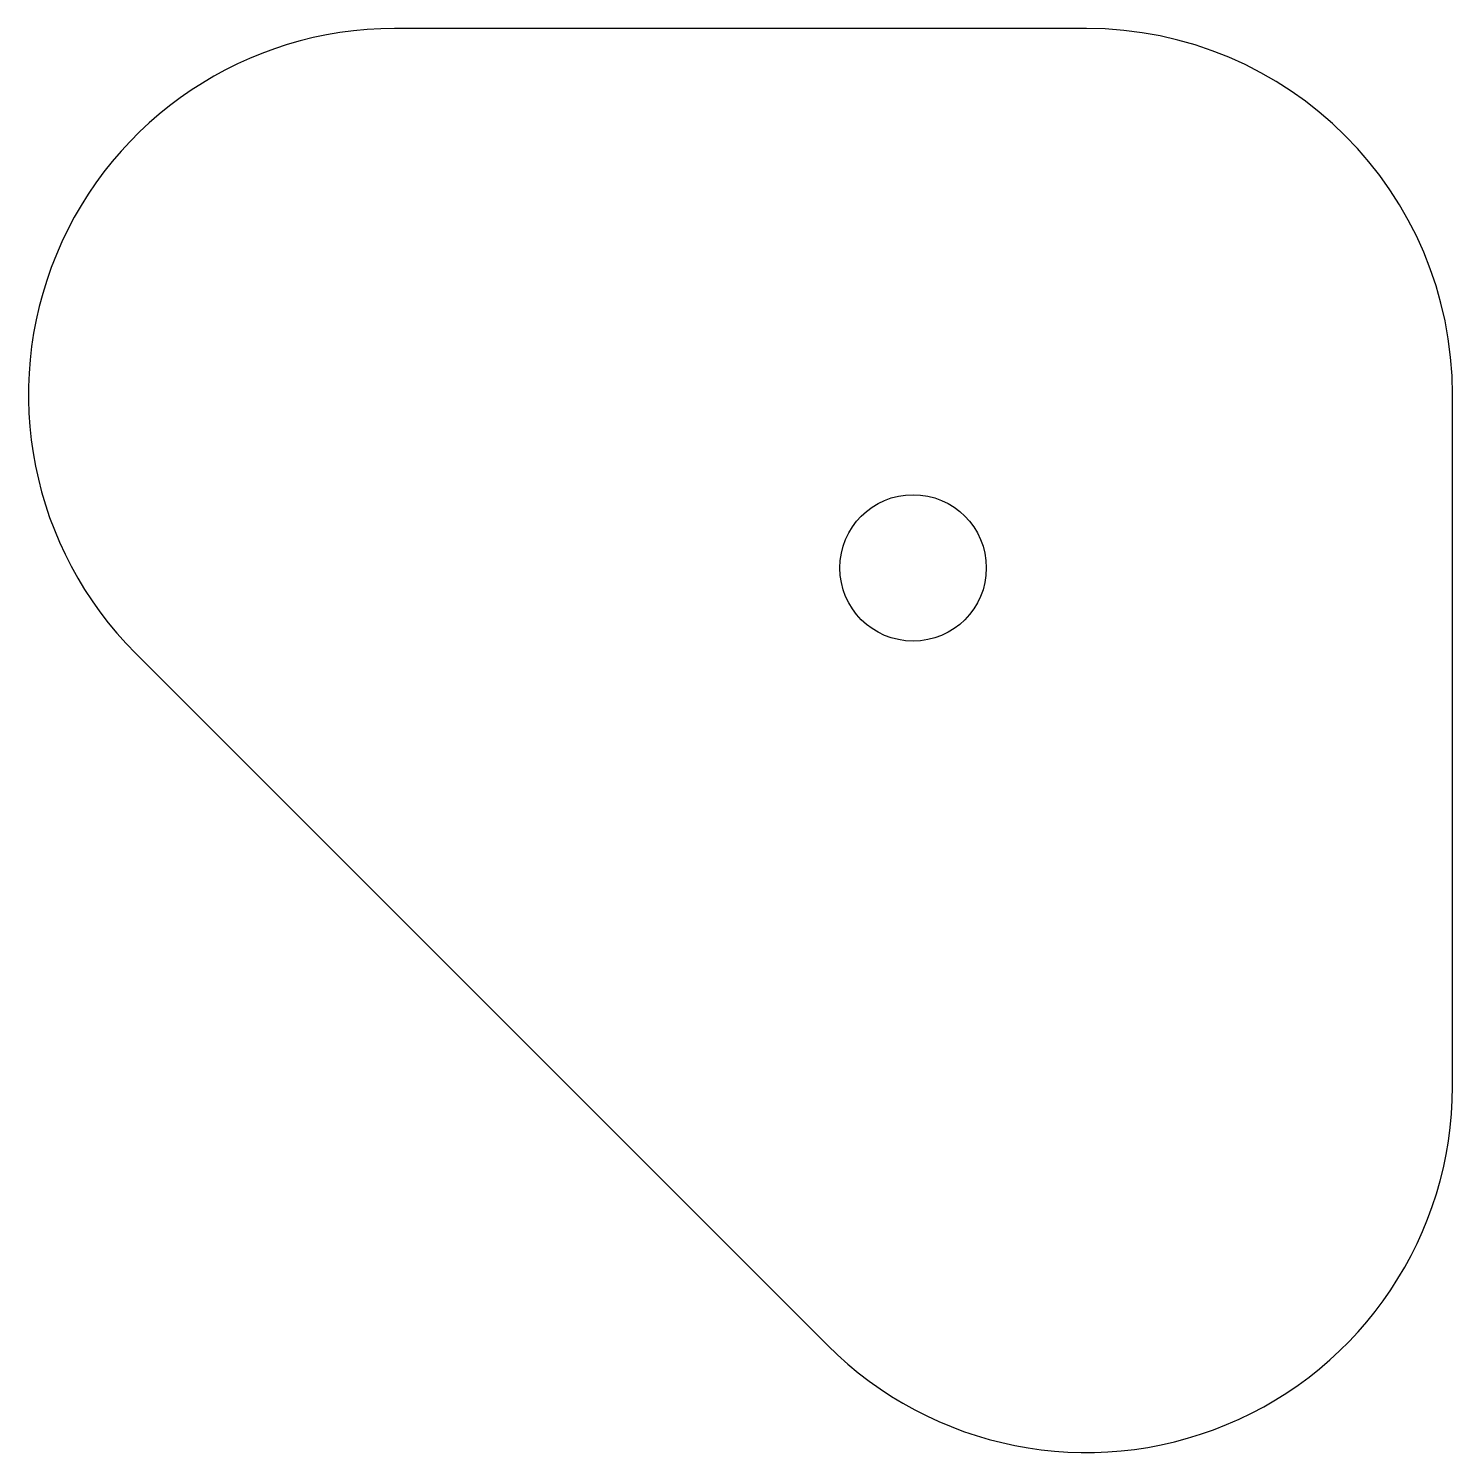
# Model space of a CAD drawing. Header units: millimetres. Extents: x 558.3 to 605, y 558.3 to 605.
import ezdxf

# ---------------------------------------------------------------- set-up
doc = ezdxf.new("R2010")
doc.units = ezdxf.units.MM

msp = doc.modelspace()

# ---------------------------------------------------------------- linework, layer by layer
at = {"color": 7, "linetype": 'Continuous', "lineweight": 25}
for p, q in [((593, 605), (570.331, 605)), ((605, 570.331), (605, 593)), ((561.846, 584.515), (584.515, 561.846))]:
    msp.add_line(p, q, dxfattribs=at)
msp.add_circle((587.322, 587.322), 2.4, dxfattribs=at)
for centre, start, end in [((570.331, 593), 90, 225), ((593, 593), 0, 90), ((593, 570.331), 225, 0)]:
    msp.add_arc(centre, 12, start, end, dxfattribs=at)

doc.saveas('drawing.dxf')
